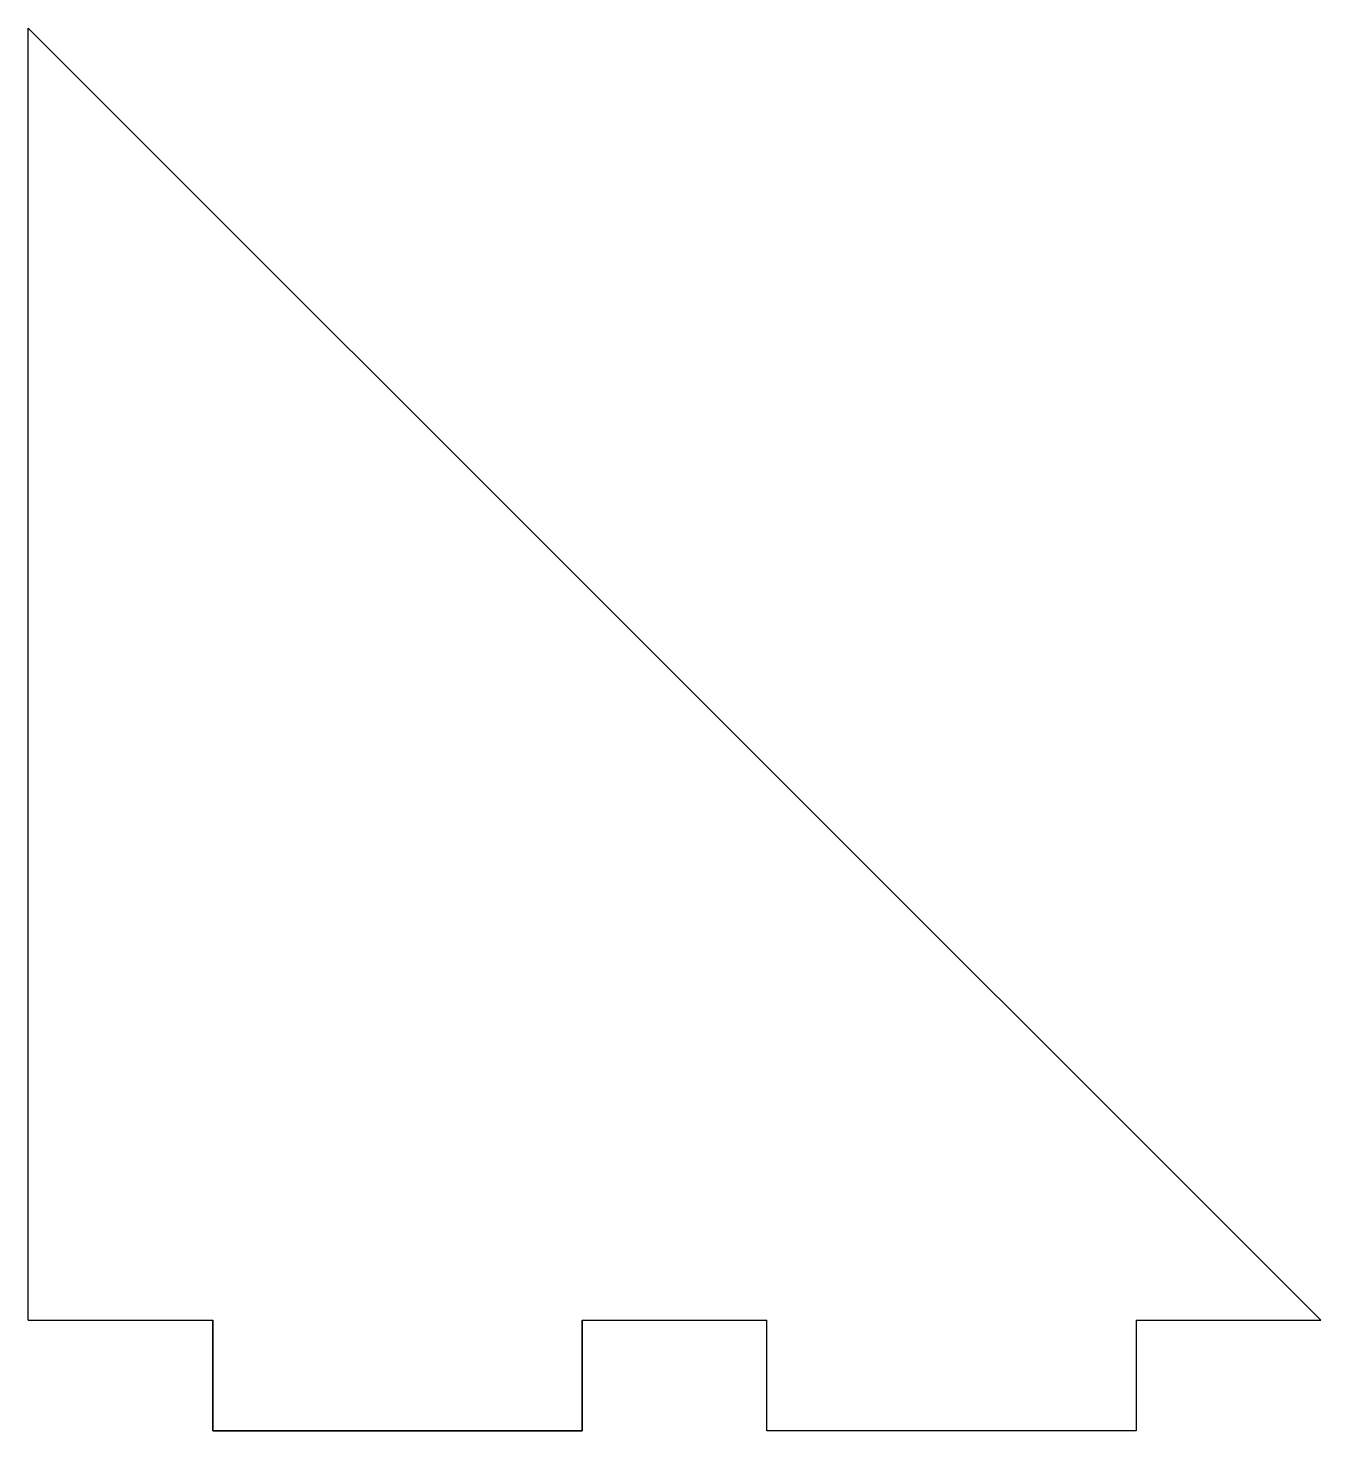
# Model space of a CAD drawing. Header units: millimetres. Extents: x 13 to 48, y 0 to 38.
import ezdxf

# ---------------------------------------------------------------- set-up
doc = ezdxf.new("R2010")
doc.units = ezdxf.units.MM
doc.layers.get('0').update_dxf_attribs({"linetype": 'CONTINUOUS'})

msp = doc.modelspace()

# ---------------------------------------------------------------- linework, layer by layer
for p, q in [((48, 3), (13, 38)), ((13, 3), (13, 38)), ((13, 3), (18, 3)), ((18, 3), (18, 0)), ((18, 0), (18, 3)), ((28, 0), (28, 3)), ((28, 3), (28, 0)), ((28, 3), (33, 3)), ((33, 0), (33, 3)), ((43, 3), (43, 0)), ((43, 3), (48, 3)), ((18, 0), (28, 0)), ((28, 0), (18, 0)), ((43, 0), (33, 0))]:
    msp.add_line(p, q)

doc.saveas('drawing.dxf')
